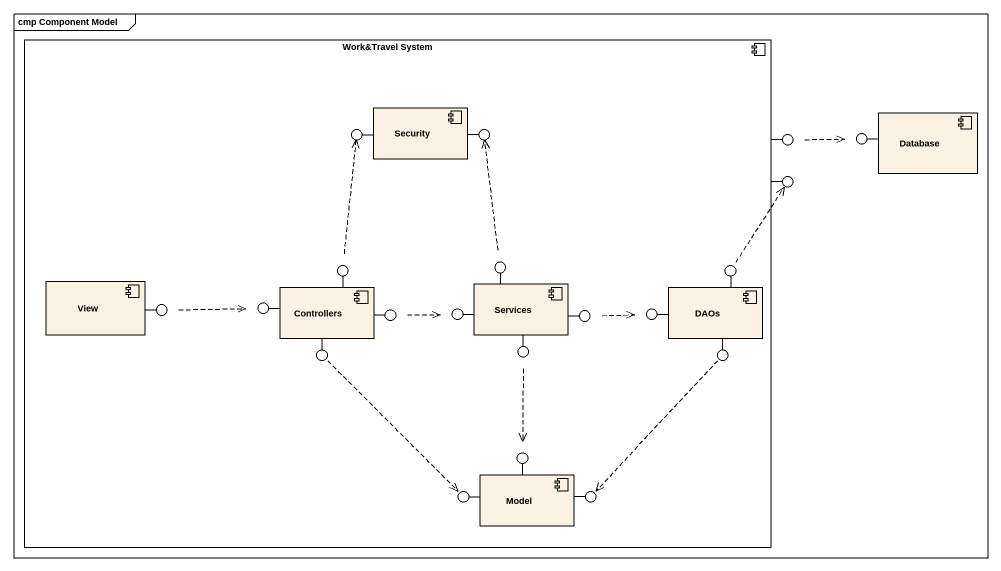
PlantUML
@startuml
mainframe cmp Component Model
component "Work&Travel System" as Work_Travel_System {
  component Security
  component View
  component Controllers
  component Services
  component DAOs
  component Model
}
() " " as lollipop1
() " " as lollipop2
() " " as lollipop3
() " " as lollipop4
component "Database" as Database_
() " " as lollipop5
() " " as lollipop6
() " " as lollipop7
() " " as lollipop8
() " " as lollipop9
() " " as lollipop10
() " " as lollipop11
() " " as lollipop12
() " " as lollipop13
() " " as lollipop14
() " " as lollipop15
() " " as lollipop16
() " " as lollipop17
() " " as lollipop18
() " " as lollipop19
() " " as lollipop20
Security -left- lollipop1
Security -right- lollipop2
Work_Travel_System -right- lollipop3
Database_ -left- lollipop4
Work_Travel_System -right- lollipop5
Controllers -up- lollipop6
Services -up- lollipop7
DAOs -up- lollipop8
View -right- lollipop9
Controllers -left- lollipop10
Controllers -right- lollipop11
Services -left- lollipop12
Services -right- lollipop13
DAOs -left- lollipop14
Controllers -- lollipop15
Services -- lollipop16
DAOs -- lollipop17
Model -up- lollipop18
Model -left- lollipop19
Model -right- lollipop20
lollipop3 .right.> lollipop4
lollipop6 .up.> lollipop1
lollipop7 .up.> lollipop2
lollipop8 .up.> lollipop5
lollipop9 .right.> lollipop10
lollipop11 .right.> lollipop12
lollipop13 .right.> lollipop14
lollipop15 ..> lollipop19
lollipop16 ..> lollipop18
lollipop17 ..> lollipop20
@enduml
